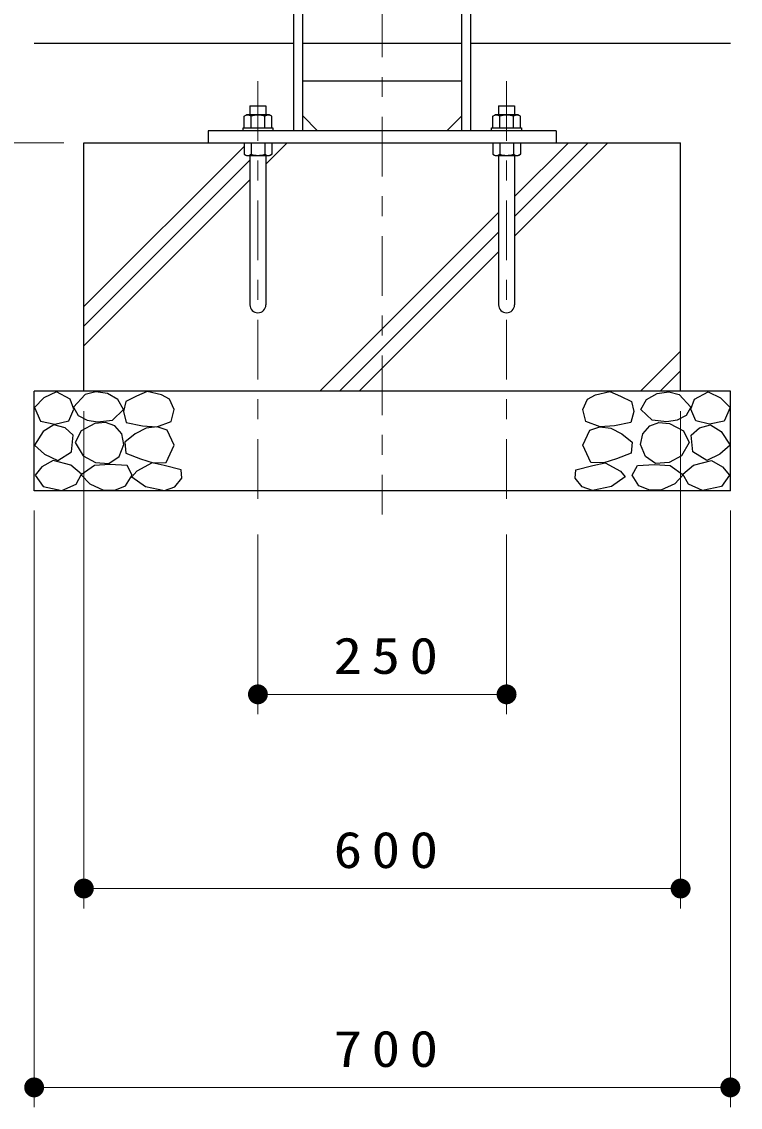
# Model space of a CAD drawing. Units: millimetres on the paper, scale 1:20. Extents: x -365 to 0, y -12 to 257.
# Drawn here: x -313.1 to -277, y 54.7 to 109.3 of the extents above; entities that cross this region are included whole.
import ezdxf

# ---------------------------------------------------------------- set-up
doc = ezdxf.new("R2010")
doc.units = ezdxf.units.MM
doc.linetypes.add('USER2', pattern=[6, 3, -1, 1, -1])
doc.layers.add('LY_1', color=7, linetype='Continuous', lineweight=25)
doc.styles.add('ＭＳ ゴシック', font='')
doc.styles.get('ＭＳ ゴシック').set_extended_font_data('MS Gothic')

# ---------------------------------------------------------------- blocks, each defined once
blk = doc.blocks.new('filled_dot')
at = {"color": 0, "linetype": 'Continuous', "lineweight": -2, "const_width": 1.25}
blk.add_lwpolyline([(-0.625, 0, 1), (0.625, 0, 1)], format="xyb", close=True, dxfattribs=at)

msp = doc.modelspace()

# ---------------------------------------------------------------- linework, layer by layer
at = {"layer": 'LY_1', "linetype": 'USER2', "lineweight": 13}
for p, q in [((-295.024, 152.552), (-295.024, 84.551)), ((-301.274, 106.347), (-301.274, 84.551)), ((-288.774, 106.347), (-288.774, 84.551))]:
    msp.add_line(p, q, dxfattribs=at)
at = {"layer": 'LY_1'}
for p, q in [((-299.474, 103.847), (-299.474, 124.504)), ((-299.024, 103.847), (-299.024, 124.504)), ((-291.024, 103.847), (-291.024, 124.504)), ((-290.574, 103.847), (-290.574, 124.504)), ((-312.524, 108.247), (-299.474, 108.247)), ((-299.024, 108.247), (-291.024, 108.247)), ((-290.574, 108.247), (-277.524, 108.247)), ((-291.024, 106.347), (-299.024, 106.347)), ((-301.674, 105.097), (-301.674, 104.647)), ((-301.674, 105.097), (-300.874, 105.097)), ((-300.874, 105.097), (-300.874, 104.647)), ((-289.174, 105.097), (-288.374, 105.097)), ((-289.174, 105.097), (-289.174, 104.647)), ((-288.374, 105.097), (-288.374, 104.647)), ((-301.967, 104.579), (-301.849, 104.647)), ((-301.967, 103.997), (-301.967, 104.579)), ((-300.699, 104.647), (-301.849, 104.647)), ((-301.62, 103.997), (-301.62, 104.579)), ((-300.928, 103.997), (-300.928, 104.579)), ((-300.581, 104.579), (-300.699, 104.647)), ((-300.581, 103.997), (-300.581, 104.579)), ((-299.024, 104.597), (-298.274, 103.847)), ((-291.024, 104.597), (-291.774, 103.847)), ((-289.467, 104.579), (-289.349, 104.647)), ((-289.467, 103.997), (-289.467, 104.579)), ((-288.199, 104.647), (-289.349, 104.647)), ((-289.12, 103.997), (-289.12, 104.579)), ((-288.428, 103.997), (-288.428, 104.579)), ((-288.081, 104.579), (-288.199, 104.647)), ((-288.081, 103.997), (-288.081, 104.579)), ((-303.774, 103.847), (-303.774, 103.247)), ((-286.274, 103.847), (-303.774, 103.847)), ((-302.024, 103.847), (-302.024, 103.997)), ((-302.024, 103.997), (-300.524, 103.997)), ((-300.524, 103.997), (-300.524, 103.847)), ((-289.524, 103.997), (-288.024, 103.997)), ((-289.524, 103.847), (-289.524, 103.997)), ((-288.024, 103.997), (-288.024, 103.847)), ((-286.274, 103.847), (-286.274, 103.247)), ((-310.024, 103.247), (-280.024, 103.247)), ((-310.024, 90.747), (-310.024, 103.247)), ((-301.967, 103.247), (-301.967, 102.665)), ((-301.62, 103.247), (-301.62, 102.665)), ((-300.928, 103.247), (-300.928, 102.665)), ((-300.581, 103.247), (-300.581, 102.665)), ((-289.467, 103.247), (-289.467, 102.665)), ((-289.12, 103.247), (-289.12, 102.665)), ((-288.428, 103.247), (-288.428, 102.665)), ((-288.081, 103.247), (-288.081, 102.665)), ((-280.024, 90.747), (-280.024, 103.247)), ((-301.967, 102.665), (-301.849, 102.597)), ((-300.581, 102.665), (-300.699, 102.597)), ((-289.467, 102.665), (-289.349, 102.597)), ((-288.081, 102.665), (-288.199, 102.597)), ((-301.849, 102.597), (-300.699, 102.597)), ((-301.674, 102.597), (-301.674, 95.097)), ((-300.874, 102.597), (-300.874, 95.097)), ((-289.349, 102.597), (-288.199, 102.597)), ((-289.174, 102.597), (-289.174, 95.097)), ((-288.374, 102.597), (-288.374, 95.097)), ((-277.524, 90.747), (-312.524, 90.747)), ((-312.524, 85.747), (-312.524, 90.747)), ((-277.524, 85.747), (-277.524, 90.747)), ((-277.524, 85.747), (-312.524, 85.747))]:
    msp.add_line(p, q, dxfattribs=at)
at = {"layer": 'LY_1', "lineweight": 13}
for p, q in [((-311.024, 103.247), (-323.524, 103.247)), ((-300.874, 102.177), (-299.804, 103.247)), ((-288.374, 98.555), (-283.682, 103.247)), ((-288.374, 99.545), (-284.672, 103.247)), ((-288.374, 100.535), (-285.662, 103.247)), ((-310.024, 95.007), (-301.967, 103.064)), ((-310.024, 94.017), (-301.674, 102.367)), ((-310.024, 93.027), (-301.674, 101.377)), ((-295.024, 93.885), (-289.174, 99.735)), ((-295.024, 92.895), (-289.174, 98.745)), ((-295.024, 91.905), (-289.174, 97.755)), ((-298.162, 90.747), (-295.024, 93.885)), ((-297.172, 90.747), (-295.024, 92.895)), ((-282.04, 90.747), (-280.024, 92.763)), ((-296.182, 90.747), (-295.024, 91.905)), ((-281.05, 90.747), (-280.024, 91.773)), ((-280.06, 90.747), (-280.024, 90.783)), ((-310.024, 89.747), (-310.024, 64.747)), ((-280.024, 89.747), (-280.024, 64.747)), ((-312.524, 84.747), (-312.524, 54.747)), ((-277.524, 84.747), (-277.524, 54.747)), ((-301.274, 83.551), (-301.274, 74.511)), ((-288.774, 83.551), (-288.774, 74.511)), ((-288.774, 75.511), (-301.274, 75.511)), ((-280.024, 65.747), (-310.024, 65.747)), ((-277.524, 55.747), (-312.524, 55.747))]:
    msp.add_line(p, q, dxfattribs=at)
at = {"layer": 'LY_1'}
for points in [[(-311.402, 90.717), (-312.035, 90.416), (-312.511, 89.94), (-312.21, 89.243), (-311.481, 89.101), (-310.784, 89.259), (-310.53, 89.845), (-310.72, 90.352)], [(-309.43, 90.721), (-309.958, 90.586), (-310.539, 89.951), (-310.309, 89.532), (-309.852, 89.295), (-309.336, 89.221), (-308.593, 89.289), (-308.025, 89.829), (-308.309, 90.329), (-308.842, 90.64)], [(-306.839, 90.732), (-307.376, 90.508), (-307.922, 90.239), (-308.039, 89.738), (-307.905, 89.174), (-307.081, 89.013), (-306.356, 88.968), (-305.631, 89.228), (-305.479, 89.837), (-305.712, 90.347), (-306.115, 90.57)], [(-283.584, 90.732), (-283.047, 90.508), (-282.501, 90.239), (-282.384, 89.738), (-282.519, 89.174), (-283.342, 89.013), (-284.067, 88.968), (-284.792, 89.228), (-284.944, 89.837), (-284.711, 90.347), (-284.309, 90.57)], [(-280.618, 90.721), (-280.091, 90.586), (-279.509, 89.951), (-279.739, 89.532), (-280.196, 89.295), (-280.712, 89.221), (-281.456, 89.289), (-282.023, 89.829), (-281.739, 90.329), (-281.206, 90.64)], [(-278.646, 90.717), (-278.013, 90.416), (-277.538, 89.94), (-277.839, 89.243), (-278.567, 89.101), (-279.264, 89.259), (-279.518, 89.845), (-279.328, 90.352)], [(-311.528, 89.069), (-312.067, 88.721), (-312.511, 88.039), (-312.004, 87.58), (-311.338, 87.263), (-310.641, 87.707), (-310.562, 88.546), (-310.97, 88.909)], [(-310.066, 87.505), (-309.444, 87.16), (-308.768, 87.113), (-308.255, 87.474), (-308.011, 88.072), (-308.123, 88.61), (-308.471, 89.018), (-308.937, 89.183), (-309.471, 89.127), (-310.161, 88.758), (-310.458, 88.18)], [(-279.983, 87.505), (-280.604, 87.16), (-281.28, 87.113), (-281.793, 87.474), (-282.037, 88.072), (-281.925, 88.61), (-281.577, 89.018), (-281.111, 89.183), (-280.577, 89.127), (-279.887, 88.758), (-279.591, 88.18)], [(-278.52, 89.069), (-277.981, 88.721), (-277.538, 88.039), (-278.044, 87.58), (-278.71, 87.263), (-279.407, 87.707), (-279.486, 88.546), (-279.078, 88.909)], [(-306.89, 88.901), (-307.444, 88.603), (-307.971, 88.185), (-307.917, 87.63), (-307.173, 87.36), (-306.538, 87.144), (-305.89, 87.171), (-305.484, 88.036), (-305.836, 88.793), (-306.339, 88.957)], [(-283.533, 88.901), (-282.979, 88.603), (-282.452, 88.185), (-282.506, 87.63), (-283.25, 87.36), (-283.885, 87.144), (-284.534, 87.171), (-284.939, 88.036), (-284.588, 88.793), (-284.084, 88.957)], [(-311.569, 87.272), (-312.138, 86.953), (-312.476, 86.531), (-312.072, 85.965), (-311.13, 85.762), (-310.414, 86.081), (-310.141, 86.586), (-310.68, 87.041)], [(-308.714, 87.065), (-309.498, 87.025), (-310.16, 86.552), (-309.728, 86.092), (-309.039, 85.781), (-308.473, 85.773), (-307.93, 85.998), (-307.592, 86.525), (-307.849, 87.011)], [(-306.599, 87.157), (-307.369, 86.738), (-307.612, 86.441), (-306.923, 85.954), (-305.977, 85.765), (-305.447, 85.949), (-305.099, 86.373), (-305.126, 86.792), (-305.991, 87.022)], [(-283.824, 87.157), (-283.054, 86.738), (-282.811, 86.441), (-283.5, 85.954), (-284.446, 85.765), (-284.976, 85.949), (-285.324, 86.373), (-285.297, 86.792), (-284.432, 87.022)], [(-281.334, 87.065), (-280.55, 87.025), (-279.888, 86.552), (-280.32, 86.092), (-281.01, 85.781), (-281.575, 85.773), (-282.118, 85.998), (-282.456, 86.525), (-282.199, 87.011)], [(-278.479, 87.272), (-277.91, 86.953), (-277.572, 86.531), (-277.976, 85.965), (-278.918, 85.762), (-279.634, 86.081), (-279.907, 86.586), (-279.368, 87.041)]]:
    msp.add_lwpolyline(points, close=True, dxfattribs=at)
for centre, radius, start, end in [((-301.794, 104.325), 0.307, 55.6159, 124.3841), ((-301.274, 103.486), 1.146, 72.4121, 107.5879), ((-300.754, 104.325), 0.307, 55.6159, 124.3841), ((-289.294, 104.325), 0.307, 55.6159, 124.3841), ((-288.774, 103.486), 1.146, 72.4121, 107.5879), ((-288.254, 104.325), 0.307, 55.6159, 124.3841), ((-301.794, 102.918), 0.307, 235.6159, 304.3841), ((-301.274, 103.757), 1.146, 252.4121, 287.5879), ((-300.754, 102.918), 0.307, 235.6159, 304.3841), ((-289.294, 102.918), 0.307, 235.6159, 304.3841), ((-288.774, 103.757), 1.146, 252.4121, 287.5879), ((-288.254, 102.918), 0.307, 235.6159, 304.3841), ((-301.274, 95.097), 0.4, 180, 0), ((-288.774, 95.097), 0.4, 180, 0)]:
    msp.add_arc(centre, radius, start, end, dxfattribs=at)

# ---------------------------------------------------------------- block references
at = {"layer": 'LY_1', "lineweight": 13, "xscale": 0.4, "yscale": 0.4}
for p in [(-301.274, 75.511), (-310.024, 65.747), (-312.524, 55.747)]:
    msp.add_blockref('filled_dot', p, dxfattribs=at)
at = {"layer": 'LY_1', "lineweight": 13, "xscale": 0.4, "yscale": 0.4, "rotation": 180}
for p in [(-288.774, 75.511), (-280.024, 65.747), (-277.524, 55.747)]:
    msp.add_blockref('filled_dot', p, dxfattribs=at)

# ---------------------------------------------------------------- texts
at = {"layer": 'LY_1', "char_height": 1.833, "attachment_point": 8, "style": 'ＭＳ ゴシック'}
for s, insert in [('\\T1.33;\\W1.15;250', (-294.609, 76.511)), ('\\T1.33;\\W1.15;600', (-294.607, 66.747)), ('\\T1.33;\\W1.15;700', (-294.607, 56.747))]:
    msp.add_mtext(s, dxfattribs=dict(at, insert=insert))

doc.saveas('drawing.dxf')
